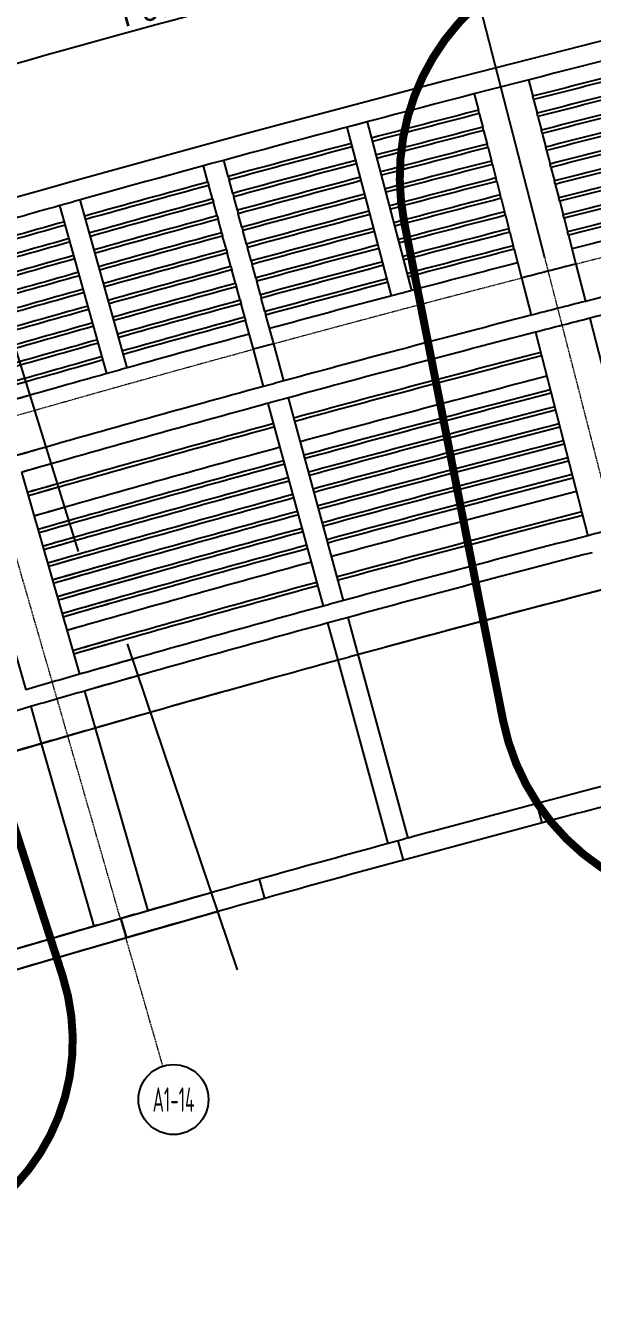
# Model space of a CAD drawing. Header units: millimetres. Extents: x 0 to 12110233, y -6694180 to 0.
# Drawn here: x 11698151 to 11706240, y -6424749 to -6406323 of the extents above; entities that cross this region are included whole.
import ezdxf
from ezdxf.enums import TextEntityAlignment as Align

# ---------------------------------------------------------------- set-up
doc = ezdxf.new("R2010")
doc.units = ezdxf.units.MM
doc.header["$LTSCALE"] = 10
doc.linetypes.add('A1-RI-F3$0$CENTER', pattern=[50.8, 31.75, -6.35, 6.35, -6.35])
doc.linetypes.add('A1-RI-F3$0$DASHED', pattern=[0.75, 0.5, -0.25])
for name, color, linetype in [('A1-RI-F3$0$A-COLU-HATH', 8, 'Continuous'), ('A1-RI-F3$0$A-SYMB', 4, 'Continuous'), ('A1-RI-F3$0$A-SYMB-NAME', 4, 'Continuous'), ('A1-RI-F3$0$A-SYMB-STRS', 1, 'Continuous'), ('A1-RI-F3$0$A-TEXT1', 4, 'Continuous'), ('A1-RI-F3$0$A1-RI-F3$0$A-DETL-PEN0', 247, 'Continuous'), ('A1-RI-F3$0$A1-RI-F3$0$A-DETL-PEN2', 233, 'Continuous'), ('A1-RI-F3$0$A2-RG-AXIS-150$0$A-DIMS-100', 1, 'Continuous'), ('A1-RI-F3$0$Crescent canopy$0$A-DETL-PEN0', 247, 'Continuous'), ('A1-RI-F3$0$Crescent canopy$0$A-DETL-PEN2', 233, 'Continuous')]:
    doc.layers.add(name, color=color, linetype=linetype)
doc.layers.add('A1-RI-F3$0$A-GRID', color=1, linetype='A1-RI-F3$0$CENTER', lineweight=9)
doc.styles.add('A1-RI-F3$0$A1-RG-AXIS$0$XD2008', font='xd-hzs.shx', dxfattribs={"width": 0.7, "bigfont": 'xd-hztxt.shx'})
doc.styles.add('A1-RI-F3$0$A2-RG-AXIS-150$0$XD2008', font='romans.shx', dxfattribs={"width": 0.7})
doc.styles.add('A1-RI-F3$0$ECADI', font='gbeitc.shx', dxfattribs={"width": 0.7, "bigfont": 'gbcbig.shx'})
doc.dimstyles.new('A1-RI-F3$0$A2-RG-AXIS-150$0$XD100', dxfattribs={"dimscale": 100, "dimtxt": 5.5, "dimasz": 1.5, "dimexe": 1, "dimexo": 2, "dimgap": 0.5, "dimtad": 1, "dimdec": 0, "dimdsep": 46, "dimtxsty": 'A1-RI-F3$0$A2-RG-AXIS-150$0$XD2008', "dimblk": 'A1-RI-F3$0$A2-RG-AXIS-150$0$_ArchTick', "dimcen": 2.5, "dimclrt": 4, "dimaunit": 1, "dimadec": 3, "dimazin": 0, "dimtfac": 1, "dimtdec": 0, "dimtix": 1, "dimtmove": 0, "dimatfit": 3, "dimfxl": 0, "dimtolj": 1, "dimtzin": 0, "dimarcsym": 0})

# ---------------------------------------------------------------- blocks, each defined once
blk = doc.blocks.new('A1-RI-F3$0$A1zhouhao')
at = {"color": 13}
blk.add_circle((11937809, -6402822), 500, dxfattribs=at)
at = {"style": 'A1-RI-F3$0$A1-RG-AXIS$0$XD2008', "width": 0.7}
blk.add_attdef('GRID', text='', height=500, dxfattribs=at).set_placement((11937809, -6402822), align=Align.MIDDLE)
blk = doc.blocks.new('A1-RI-F3$0$A$C2EA612DB')
at = {"layer": 'A1-RI-F3$0$A-GRID', "ltscale": 0.05}
for p, q in [((20363, 5491), (16528, 20407)), ((12492, 3346), (8230, 18145))]:
    blk.add_line(p, q, dxfattribs=at)
for points in [[(71546, 23294, 0.058826), (3864, 10683, 0.058826)], [(71809, 18701, 0.058707), (5320, 6318, 0.058707)]]:
    blk.add_lwpolyline(points, format="xyb", dxfattribs=at)
at = {"layer": 'A1-RI-F3$0$A-SYMB-NAME', "linetype": 'ByBlock'}
ref = blk.add_blockref('A1-RI-F3$0$A1zhouhao', (-11925166, 6405692), dxfattribs=at)
ref.add_attrib('GRID', 'A1-14', dxfattribs={"layer": '0', "color": 4, "height": 350, "style": 'A1-RI-F3$0$A1-RG-AXIS$0$XD2008', "width": 0.6}).set_placement((12644, 2870), align=Align.MIDDLE)
blk = doc.blocks.new('A1-RI-F3$0$A2-RG-AXIS-150$0$_ArchTick')
at = {"color": 0, "linetype": 'ByBlock', "const_width": 0.4}
blk.add_lwpolyline([(-0.5, -0.5), (0.5, 0.5)], dxfattribs=at)
blk = doc.blocks.new('*D468')
at = {"layer": 'A1-RI-F3$0$A2-RG-AXIS-150$0$A-DIMS-100', "color": 0, "lineweight": -2, "ltscale": 3}
for p, q in [((11713764, -6407652), (11712717, -6403031)), ((11705563, -6409635), (11704384, -6405047))]:
    blk.add_line(p, q, dxfattribs=at)
blk.add_arc((11778724, -6694180), 298438, 102.77374, 104.41916, dxfattribs=at)
at = {"layer": 'A1-RI-F3$0$A2-RG-AXIS-150$0$A-DIMS-100', "color": 0, "lineweight": -2, "ltscale": 3, "xscale": 150, "yscale": 150, "zscale": 150}
for p, rotation in [((11712739, -6403129), 12.77373545685853), ((11704409, -6405144), 194.4191564490149)]:
    blk.add_blockref('A1-RI-F3$0$A2-RG-AXIS-150$0$_ArchTick', p, dxfattribs=dict(at, rotation=rotation))
at = {"layer": 'A1-RI-F3$0$A2-RG-AXIS-150$0$A-DIMS-100', "color": 4, "ltscale": 3, "insert": (11708502, -6403841), "char_height": 375, "attachment_point": 5, "rotation": 13.5964, "style": 'A1-RI-F3$0$A2-RG-AXIS-150$0$XD2008'}
blk.add_mtext('\\A1;1°38\'44"', dxfattribs=at)
blk = doc.blocks.new('*D469')
at = {"layer": 'A1-RI-F3$0$A2-RG-AXIS-150$0$A-DIMS-100', "color": 0, "lineweight": -2, "ltscale": 3}
for p, q in [((11705564, -6409635), (11704384, -6405047)), ((11697424, -6411854), (11696112, -6407301))]:
    blk.add_line(p, q, dxfattribs=at)
blk.add_arc((11778738, -6694177), 298438, 104.42208, 106.0675, dxfattribs=at)
at = {"layer": 'A1-RI-F3$0$A2-RG-AXIS-150$0$A-DIMS-100', "color": 0, "lineweight": -2, "ltscale": 3, "xscale": 150, "yscale": 150, "zscale": 150}
for p, rotation in [((11704409, -6405144), 14.42208221941932), ((11696140, -6407397), 196.0675032115761)]:
    blk.add_blockref('A1-RI-F3$0$A2-RG-AXIS-150$0$_ArchTick', p, dxfattribs=dict(at, rotation=rotation))
at = {"layer": 'A1-RI-F3$0$A2-RG-AXIS-150$0$A-DIMS-100', "color": 4, "ltscale": 3, "insert": (11700194, -6405977), "char_height": 375, "attachment_point": 5, "rotation": 15.2448, "style": 'A1-RI-F3$0$A2-RG-AXIS-150$0$XD2008'}
blk.add_mtext('\\A1;1°38\'44"', dxfattribs=at)
blk = doc.blocks.new('A1-RI-F3$0$A1-RI-F3$0$CRESCENT')
at = {"layer": 'A1-RI-F3$0$A1-RI-F3$0$A-DETL-PEN0'}
for centre, radius, start, end in [((761375, 423597), 293968, 105.90624, 105.98811), ((761376, 423592), 292448, 105.8991, 105.9877), ((761376, 423592), 292398, 105.89886, 105.98769), ((761376, 423592), 292098, 105.89745, 105.98761), ((761376, 423592), 291898, 105.8965, 105.98756), ((761376, 423592), 291848, 105.89626, 105.98754), ((761376, 423592), 291648, 105.89532, 105.98749), ((761376, 423592), 291598, 105.89508, 105.98748), ((761376, 423592), 291398, 105.87949, 105.98742), ((761376, 423592), 291348, 105.86611, 105.98741), ((761376, 423592), 291148, 105.8125, 105.98735), ((761376, 423592), 291098, 105.79907, 105.98734), ((761376, 423592), 290898, 105.74529, 105.98729), ((761376, 423592), 290848, 105.74214, 105.98727), ((761376, 423592), 290648, 105.8316, 105.98722), ((761376, 423592), 290598, 105.85403, 105.98721), ((761376, 423592), 290398, 105.94404, 105.98715), ((761376, 423592), 290098, 105.88674, 105.98707), ((761392, 423538), 290104, 105.86159, 105.98707)]:
    blk.add_arc(centre, radius, start, end, dxfattribs=at)
at = {"layer": 'A1-RI-F3$0$A1-RI-F3$0$A-DETL-PEN2'}
for p, q in [((680744, 705017), (681574, 702134)), ((681643, 701894), (681795, 701365)), ((680875, 701672), (681027, 701144)), ((681795, 701365), (682547, 698756)), ((681027, 701144), (681778, 698535)), ((682162, 698645), (682241, 698372))]:
    blk.add_line(p, q, dxfattribs=at)
for centre, radius, start, end in [((761375, 423597), 293768, 105.90531, 105.98806), ((761376, 423592), 292998, 105.90168, 105.98785), ((761376, 423592), 292748, 105.90051, 105.98779), ((761392, 423538), 289804, 105.83139, 105.98699), ((761398, 423517), 289826, 105.98698, 106.14513), ((761392, 423538), 289554, 105.82896, 105.98692), ((761398, 423517), 289576, 105.98691, 106.1452), ((761395, 423525), 289567, 106.14519, 106.859), ((761380, 423550), 288986, 105.8232, 130.74813), ((761380, 423550), 286271, 105.7964, 131.29161), ((761380, 423550), 285986, 105.79356, 131.34926)]:
    blk.add_arc(centre, radius, start, end, dxfattribs=at)
blk = doc.blocks.new('A1-RI-F3$0$Crescent canopy$0$CRESCENT')
at = {"layer": 'A1-RI-F3$0$Crescent canopy$0$A-DETL-PEN0'}
for centre, radius, start, end in [((761400, 423501), 296117, 104.0383, 104.34317), ((761400, 423501), 296067, 104.03831, 104.34315), ((761400, 423501), 295867, 104.03833, 104.3431), ((761400, 423501), 295817, 104.03833, 104.34309), ((761394, 423524), 296093, 104.49796, 104.80285), ((761394, 423524), 296043, 104.49797, 104.80284), ((761400, 423501), 295617, 104.03835, 104.34304), ((761400, 423501), 295567, 104.03836, 104.34302), ((761394, 423524), 295843, 104.49803, 104.80282), ((761400, 423501), 295367, 104.03838, 104.34297), ((761400, 423501), 295317, 104.03838, 104.34296), ((761394, 423524), 295793, 104.49804, 104.80282), ((761400, 423501), 295117, 104.0384, 104.3429), ((761384, 423565), 296051, 104.8609, 105.21343), ((761384, 423565), 296001, 104.86091, 105.21343), ((761394, 423524), 295593, 104.49809, 104.8028), ((761394, 423524), 295543, 104.4981, 104.80279), ((761400, 423501), 295067, 104.03841, 104.34289), ((761384, 423565), 295801, 104.86093, 105.21342), ((761384, 423565), 295751, 104.86093, 105.21341), ((761394, 423524), 295343, 104.49816, 104.80277), ((761394, 423524), 295293, 104.49817, 104.80277), ((761400, 423501), 294867, 104.03843, 104.34284), ((761400, 423501), 294817, 104.03843, 104.34282), ((761384, 423565), 295551, 104.86095, 105.2134), ((761394, 423524), 295093, 104.49822, 104.80275), ((761400, 423501), 294617, 104.03845, 104.34277), ((761400, 423501), 294567, 104.03846, 104.34276), ((761378, 423587), 296028, 105.2715, 105.6249), ((761378, 423587), 295978, 105.2715, 105.6249), ((761384, 423565), 295501, 104.86096, 105.21339), ((761394, 423524), 295043, 104.49824, 104.80274), ((761400, 423501), 294367, 104.03848, 104.34271), ((761400, 423501), 294317, 104.03848, 104.34269), ((761378, 423587), 295778, 105.27153, 105.62489), ((761378, 423587), 295728, 105.27153, 105.62488), ((761384, 423565), 295301, 104.86098, 105.21338), ((761384, 423565), 295251, 104.86098, 105.21338), ((761394, 423524), 294843, 104.49829, 104.80272), ((761394, 423524), 294793, 104.4983, 104.80272), ((761378, 423587), 295528, 105.27156, 105.62487), ((761384, 423565), 295051, 104.861, 105.21336), ((761384, 423565), 295001, 104.86101, 105.21336), ((761394, 423524), 294593, 104.49835, 104.8027), ((761394, 423524), 294543, 104.49837, 104.80269), ((761400, 423501), 294117, 104.0385, 104.34264), ((761400, 423501), 294067, 104.03851, 104.34263), ((761375, 423597), 296018, 105.68297, 105.98865), ((761375, 423597), 295968, 105.68298, 105.98864), ((761378, 423587), 295478, 105.27157, 105.62486), ((761384, 423565), 294801, 104.86103, 105.21334), ((761394, 423524), 294343, 104.49842, 104.80267), ((761375, 423597), 295768, 105.683, 105.98859), ((761375, 423597), 295718, 105.68301, 105.98858), ((761378, 423587), 295278, 105.27159, 105.62485), ((761378, 423587), 295228, 105.2716, 105.62485), ((761384, 423565), 294751, 104.86103, 105.21334), ((761394, 423524), 294293, 104.49843, 104.80267), ((761375, 423597), 295518, 105.68303, 105.98852), ((761378, 423587), 295028, 105.27162, 105.62483), ((761378, 423587), 294978, 105.27163, 105.62483), ((761384, 423565), 294551, 104.86105, 105.21333), ((761384, 423565), 294501, 104.86106, 105.21332), ((761394, 423524), 294093, 104.49849, 104.80265), ((761394, 423524), 294043, 104.4985, 104.80264), ((761375, 423597), 295468, 105.68304, 105.98851), ((761378, 423587), 294778, 105.27165, 105.62481), ((761384, 423565), 294301, 104.86108, 105.21331), ((761384, 423565), 294251, 104.86108, 105.21331), ((761375, 423597), 295268, 105.68306, 105.98846), ((761375, 423597), 295218, 105.68307, 105.98844), ((761378, 423587), 294728, 105.27166, 105.62481), ((761384, 423565), 294051, 104.8611, 105.21329), ((761375, 423597), 295018, 105.68309, 105.98839), ((761375, 423597), 294968, 105.6831, 105.98838), ((761378, 423587), 294528, 105.27169, 105.62479), ((761378, 423587), 294478, 105.27169, 105.62479), ((761384, 423565), 294001, 104.86111, 105.21329), ((761375, 423597), 294768, 105.68313, 105.98833), ((761378, 423587), 294278, 105.27172, 105.62478), ((761378, 423587), 294228, 105.27172, 105.62477), ((761375, 423597), 294718, 105.68313, 105.98831), ((761378, 423587), 294028, 105.27175, 105.62476), ((761378, 423587), 293978, 105.27176, 105.62475), ((761375, 423597), 294518, 105.68316, 105.98826), ((761375, 423597), 294468, 105.68316, 105.98825), ((761375, 423597), 294268, 105.68319, 105.98819), ((761375, 423597), 294218, 105.68319, 105.98818), ((761375, 423597), 294018, 105.68322, 105.98813), ((761388, 423547), 292495, 104.49889, 105.21317), ((761388, 423547), 292445, 104.49891, 105.21316), ((761375, 423597), 293968, 105.68322, 105.98811), ((761388, 423547), 292145, 104.49899, 105.21314), ((761388, 423547), 291945, 104.49904, 105.21313), ((761388, 423547), 291895, 104.49905, 105.21312), ((761388, 423547), 291695, 104.49911, 105.21311), ((761388, 423547), 291645, 104.49912, 105.2131), ((761376, 423592), 292448, 105.27195, 105.9877), ((761388, 423547), 291445, 104.49917, 105.21309), ((761376, 423592), 292398, 105.27195, 105.98769), ((761388, 423547), 291395, 104.49919, 105.21309), ((761376, 423592), 292098, 105.27199, 105.98761), ((761388, 423547), 291195, 104.49924, 105.21307), ((761388, 423547), 291145, 104.49926, 105.21307), ((761376, 423592), 291898, 105.27202, 105.98756), ((761388, 423547), 290945, 104.49931, 105.21305), ((761388, 423547), 290895, 104.49932, 105.21305), ((761376, 423592), 291848, 105.27202, 105.98754), ((761388, 423547), 290695, 104.49938, 105.21304), ((761376, 423592), 291648, 105.27205, 105.98749), ((761376, 423592), 291598, 105.27206, 105.98748), ((761388, 423547), 290645, 104.49939, 105.21303), ((761376, 423592), 291398, 105.27208, 105.98742), ((761376, 423592), 291348, 105.27209, 105.98741), ((761388, 423547), 290445, 104.49945, 105.21302), ((761376, 423592), 291148, 105.27212, 105.98735), ((761388, 423547), 290145, 104.49953, 105.21299), ((761376, 423592), 291098, 105.27212, 105.98734), ((761382, 423572), 290069, 104.49963, 105.21314), ((761376, 423592), 290898, 105.27215, 105.98729), ((761376, 423592), 290848, 105.27215, 105.98727), ((761376, 423592), 290648, 105.27218, 105.98722), ((761376, 423592), 290598, 105.27219, 105.98721), ((761376, 423592), 290398, 105.27221, 105.98715), ((761376, 423592), 290098, 105.27225, 105.98707), ((761392, 423538), 290104, 105.27241, 105.98707)]:
    blk.add_arc(centre, radius, start, end, dxfattribs=at)
at = {"layer": 'A1-RI-F3$0$Crescent canopy$0$A-DETL-PEN2'}
for p, q in [((687984, 710620), (688044, 710388)), ((687209, 710421), (687269, 710189)), ((688056, 710339), (688044, 710388)), ((688056, 710339), (688106, 710146)), ((687281, 710140), (687269, 710189)), ((687281, 710140), (687331, 709946)), ((688118, 710097), (688106, 710146)), ((686030, 707538), (685393, 709945)), ((686320, 707615), (685683, 710022)), ((687343, 709898), (687331, 709946)), ((688118, 710097), (688168, 709904)), ((687343, 709898), (687393, 709704)), ((688181, 709855), (688168, 709904)), ((688181, 709855), (688230, 709661)), ((687406, 709656), (687393, 709704)), ((687406, 709656), (687456, 709462)), ((688243, 709613), (688230, 709661)), ((688243, 709613), (688293, 709419)), ((683406, 709162), (683343, 709394)), ((683695, 709241), (683632, 709472)), ((687468, 709414), (687456, 709462)), ((687468, 709414), (687518, 709220)), ((688305, 709371), (688293, 709419)), ((683695, 709241), (683708, 709192)), ((687530, 709172), (687518, 709220)), ((688305, 709371), (688355, 709177)), ((683406, 709162), (683419, 709114)), ((683471, 708921), (683419, 709114)), ((683761, 708999), (683708, 709192)), ((687530, 709172), (687580, 708978)), ((688367, 709129), (688355, 709177)), ((688367, 709129), (688417, 708935)), ((682253, 706509), (681581, 708907)), ((683471, 708921), (683485, 708872)), ((683537, 708679), (683485, 708872)), ((683761, 708999), (683774, 708951)), ((683827, 708758), (683774, 708951)), ((687593, 708929), (687580, 708978)), ((687593, 708929), (687642, 708736)), ((688430, 708887), (688417, 708935)), ((688430, 708887), (688479, 708693)), ((681964, 706428), (681292, 708826)), ((683537, 708679), (683550, 708631)), ((683827, 708758), (683840, 708710)), ((683892, 708517), (683840, 708710)), ((687655, 708687), (687642, 708736)), ((687655, 708687), (687705, 708494)), ((688492, 708644), (688479, 708693)), ((683603, 708438), (683550, 708631)), ((683892, 708517), (683905, 708469)), ((687717, 708445), (687705, 708494)), ((688492, 708644), (688542, 708451)), ((683603, 708438), (683616, 708390)), ((683669, 708197), (683616, 708390)), ((683958, 708276), (683905, 708469)), ((687717, 708445), (687767, 708252)), ((688554, 708402), (688542, 708451)), ((688554, 708402), (688660, 707991)), ((683669, 708197), (683682, 708149)), ((683734, 707956), (683682, 708149)), ((683958, 708276), (683971, 708228)), ((684024, 708035), (683971, 708228)), ((687779, 708203), (687767, 708252)), ((687779, 708203), (687885, 707792)), ((683734, 707956), (683747, 707907)), ((684024, 708035), (684037, 707986)), ((684089, 707793), (684037, 707986)), ((688660, 707991), (688797, 707458)), ((683800, 707714), (683747, 707907)), ((684089, 707793), (684103, 707745)), ((684155, 707552), (684103, 707745)), ((687885, 707792), (688022, 707259)), ((683800, 707714), (683813, 707666)), ((683866, 707473), (683813, 707666)), ((684155, 707552), (684168, 707504)), ((683866, 707473), (683879, 707425)), ((683931, 707232), (683879, 707425)), ((684221, 707311), (684168, 707504)), ((683931, 707232), (683944, 707184)), ((684056, 706774), (683944, 707184)), ((684221, 707311), (684234, 707263)), ((684346, 706853), (684234, 707263)), ((688859, 707216), (689606, 704311)), ((688084, 707017), (688831, 704112)), ((684490, 706322), (684346, 706853)), ((684201, 706243), (684056, 706774)), ((685344, 703186), (684556, 706081)), ((685055, 703108), (684266, 706002)), ((680744, 705017), (681574, 702134)), ((679975, 704795), (680805, 701912)), ((685554, 702415), (685410, 702945)), ((685265, 702336), (685120, 702866)), ((686268, 699795), (685554, 702415)), ((685978, 699716), (685265, 702336)), ((681643, 701894), (681795, 701365)), ((680875, 701672), (681027, 701144)), ((681795, 701365), (682547, 698756)), ((681027, 701144), (681778, 698535)), ((688178, 700012), (688105, 700288)), ((686198, 699480), (686123, 699755)), ((684219, 698933), (684142, 699208)), ((682162, 698645), (682241, 698372))]:
    blk.add_line(p, q, dxfattribs=at)
for centre, radius, start, end in [((761388, 423552), 296587, 95.75319, 108.15129), ((761382, 423572), 296284, 103.21547, 105.62503), ((761389, 423545), 296312, 104.80287, 104.86088), ((761376, 423594), 296261, 105.62492, 105.68294), ((704040, 627003), 84926, 105.5368, 106.35666), ((761400, 423501), 293867, 104.03853, 104.34257), ((761399, 423506), 293087, 103.62731, 104.34237), ((761394, 423524), 293843, 104.49855, 104.80262), ((761381, 423576), 293565, 104.34254, 104.49868), ((761399, 423506), 292837, 103.62734, 104.3423), ((761389, 423545), 293822, 104.80263, 104.86113), ((761384, 423565), 293801, 104.86113, 105.21327), ((761381, 423576), 293015, 104.3424, 104.49883), ((761388, 423547), 293045, 104.49875, 105.21321), ((761381, 423576), 292765, 104.34233, 104.4989), ((761388, 423547), 292795, 104.49881, 105.21319), ((761378, 423587), 293778, 105.27178, 105.62474), ((761384, 423566), 293575, 105.21339, 105.27194), ((761376, 423593), 293771, 105.62474, 105.68325), ((761375, 423597), 293768, 105.68325, 105.98806), ((761384, 423566), 293025, 105.21335, 105.27201), ((761376, 423592), 292998, 105.27188, 105.98785), ((761384, 423566), 292775, 105.21334, 105.27204), ((761376, 423592), 292748, 105.27191, 105.98779), ((761381, 423576), 289765, 104.34152, 104.49971), ((761382, 423572), 289769, 104.49971, 105.21312), ((761382, 423572), 289519, 104.49978, 105.2131), ((761389, 423546), 288996, 104.49984, 105.21291), ((761384, 423566), 289775, 105.21312, 105.27243), ((761382, 423572), 288969, 104.60177, 105.13662), ((761392, 423538), 289804, 105.27245, 105.98699), ((761384, 423566), 289525, 105.2131, 105.27247), ((761392, 423538), 289554, 105.27248, 105.98692), ((761384, 423566), 288975, 105.21306, 105.27254), ((761376, 423591), 288948, 105.2724, 105.98676), ((761398, 423517), 289826, 105.98698, 106.14513), ((761393, 423534), 289008, 105.45111, 105.89749), ((761398, 423517), 289576, 105.98691, 106.1452), ((761395, 423525), 289567, 106.14519, 106.859), ((761398, 423517), 289026, 105.98676, 106.14535), ((761378, 423585), 288955, 106.1454, 106.85915), ((761388, 423547), 286280, 104.50059, 105.21271), ((761395, 423523), 286019, 104.42056, 104.83187), ((761384, 423564), 285976, 104.83187, 105.24275), ((761376, 423591), 286234, 105.27276, 105.986), ((761384, 423566), 286261, 105.21285, 105.2729), ((761378, 423586), 285954, 105.24275, 105.6542), ((761375, 423596), 285944, 105.6542, 106.06608), ((761398, 423517), 286311, 105.98601, 106.1461), ((761378, 423585), 286240, 106.14615, 106.85887), ((761376, 423593), 285946, 106.06608, 106.47712)]:
    blk.add_arc(centre, radius, start, end, dxfattribs=at)
blk = doc.blocks.new('A1-RI-F3')
at = {"layer": 'A1-RI-F3$0$A-SYMB', "linetype": 'A1-RI-F3$0$DASHED', "const_width": 114.3}
blk.add_lwpolyline([(11706149.2, -6405247.3), (11725871.7, -6401334.4, -0.4141774), (11729750.7, -6403928.7), (11731162.9, -6411042.2, -0.4142497), (11728568.2, -6414921.7), (11708845.8, -6418834.5, -0.4141774), (11704966.8, -6416240.2), (11703554.6, -6409126.7, -0.4142497)], format="xyb", close=True, dxfattribs=at)
at = {"layer": 'A1-RI-F3$0$A-SYMB', "linetype": 'A1-RI-F3$0$DASHED', "const_width": 114.3, "elevation": 0}
blk.add_lwpolyline([(11689003.3, -6426288.4), (11696783.2, -6423656.4, 0.4100141), (11698677.1, -6419894.1), (11695424.7, -6409805.5, 0.4184304), (11691607.9, -6407884.2), (11683529.9, -6410617.2, 0.4187079), (11681664.7, -6414463.9), (11685215.2, -6424451.5, 0.4097286)], format="xyb", close=True, dxfattribs=at)
at = {"layer": 'A1-RI-F3$0$A-SYMB-STRS'}
for p, q in [((11697280.6, -6408615.9), (11698901.4, -6413827.3)), ((11699596.7, -6415147.9), (11701167.9, -6419803.7))]:
    blk.add_line(p, q, dxfattribs=at)
blk.add_blockref('A1-RI-F3$0$Crescent canopy$0$CRESCENT', (11017346, -7117715.9))
at = {"layer": 'A1-RI-F3$0$A-COLU-HATH', "linetype": 'ByBlock'}
blk.add_blockref('A1-RI-F3$0$A$C2EA612DB', (11687617.4, -6424525.2), dxfattribs=at)
at = {"layer": 'A1-RI-F3$0$Crescent canopy$0$A-DETL-PEN2'}
blk.add_blockref('A1-RI-F3$0$A1-RI-F3$0$CRESCENT', (11017346, -7117715.9), dxfattribs=at)
at = {"layer": 'A1-RI-F3$0$A-TEXT1', "style": 'A1-RI-F3$0$ECADI', "width": 0.7}
for tag, p in [('（-0.050）', (11743140.2, -6434229.8)), ('（结构标高）', (11749919, -6434229.8))]:
    blk.add_attdef(tag, p, '', height=321.4, dxfattribs=at)
at = {"layer": 'A1-RI-F3$0$A2-RG-AXIS-150$0$A-DIMS-100', "ltscale": 3}
for base, center, p1, p2, picture, middle in [((11709955.6, -6403773.9), (11778723.7, -6694180.4), (11705613.3, -6409828.8), (11713808.3, -6407846.8), '*D468', (11708502.2, -6403840.8)), ((11701645.3, -6405868.4), (11778738.5, -6694176.6), (11705613.5, -6409828.7), (11697478.9, -6412045.7), '*D469', (11700194.4, -6405977.1))]:
    dim = blk.add_angular_dim_3p(base=base, center=center, p1=p1, p2=p2, dimstyle='A1-RI-F3$0$A2-RG-AXIS-150$0$XD100', override={"dimtxt": 3.75, "dimadec": 4}, dxfattribs=at)
    dim.commit()
    dim.dimension.update_dxf_attribs({"geometry": picture, "text_midpoint": middle})

msp = doc.modelspace()

# ---------------------------------------------------------------- block references
msp.add_blockref('A1-RI-F3', (0, 0))

doc.saveas('drawing.dxf')
